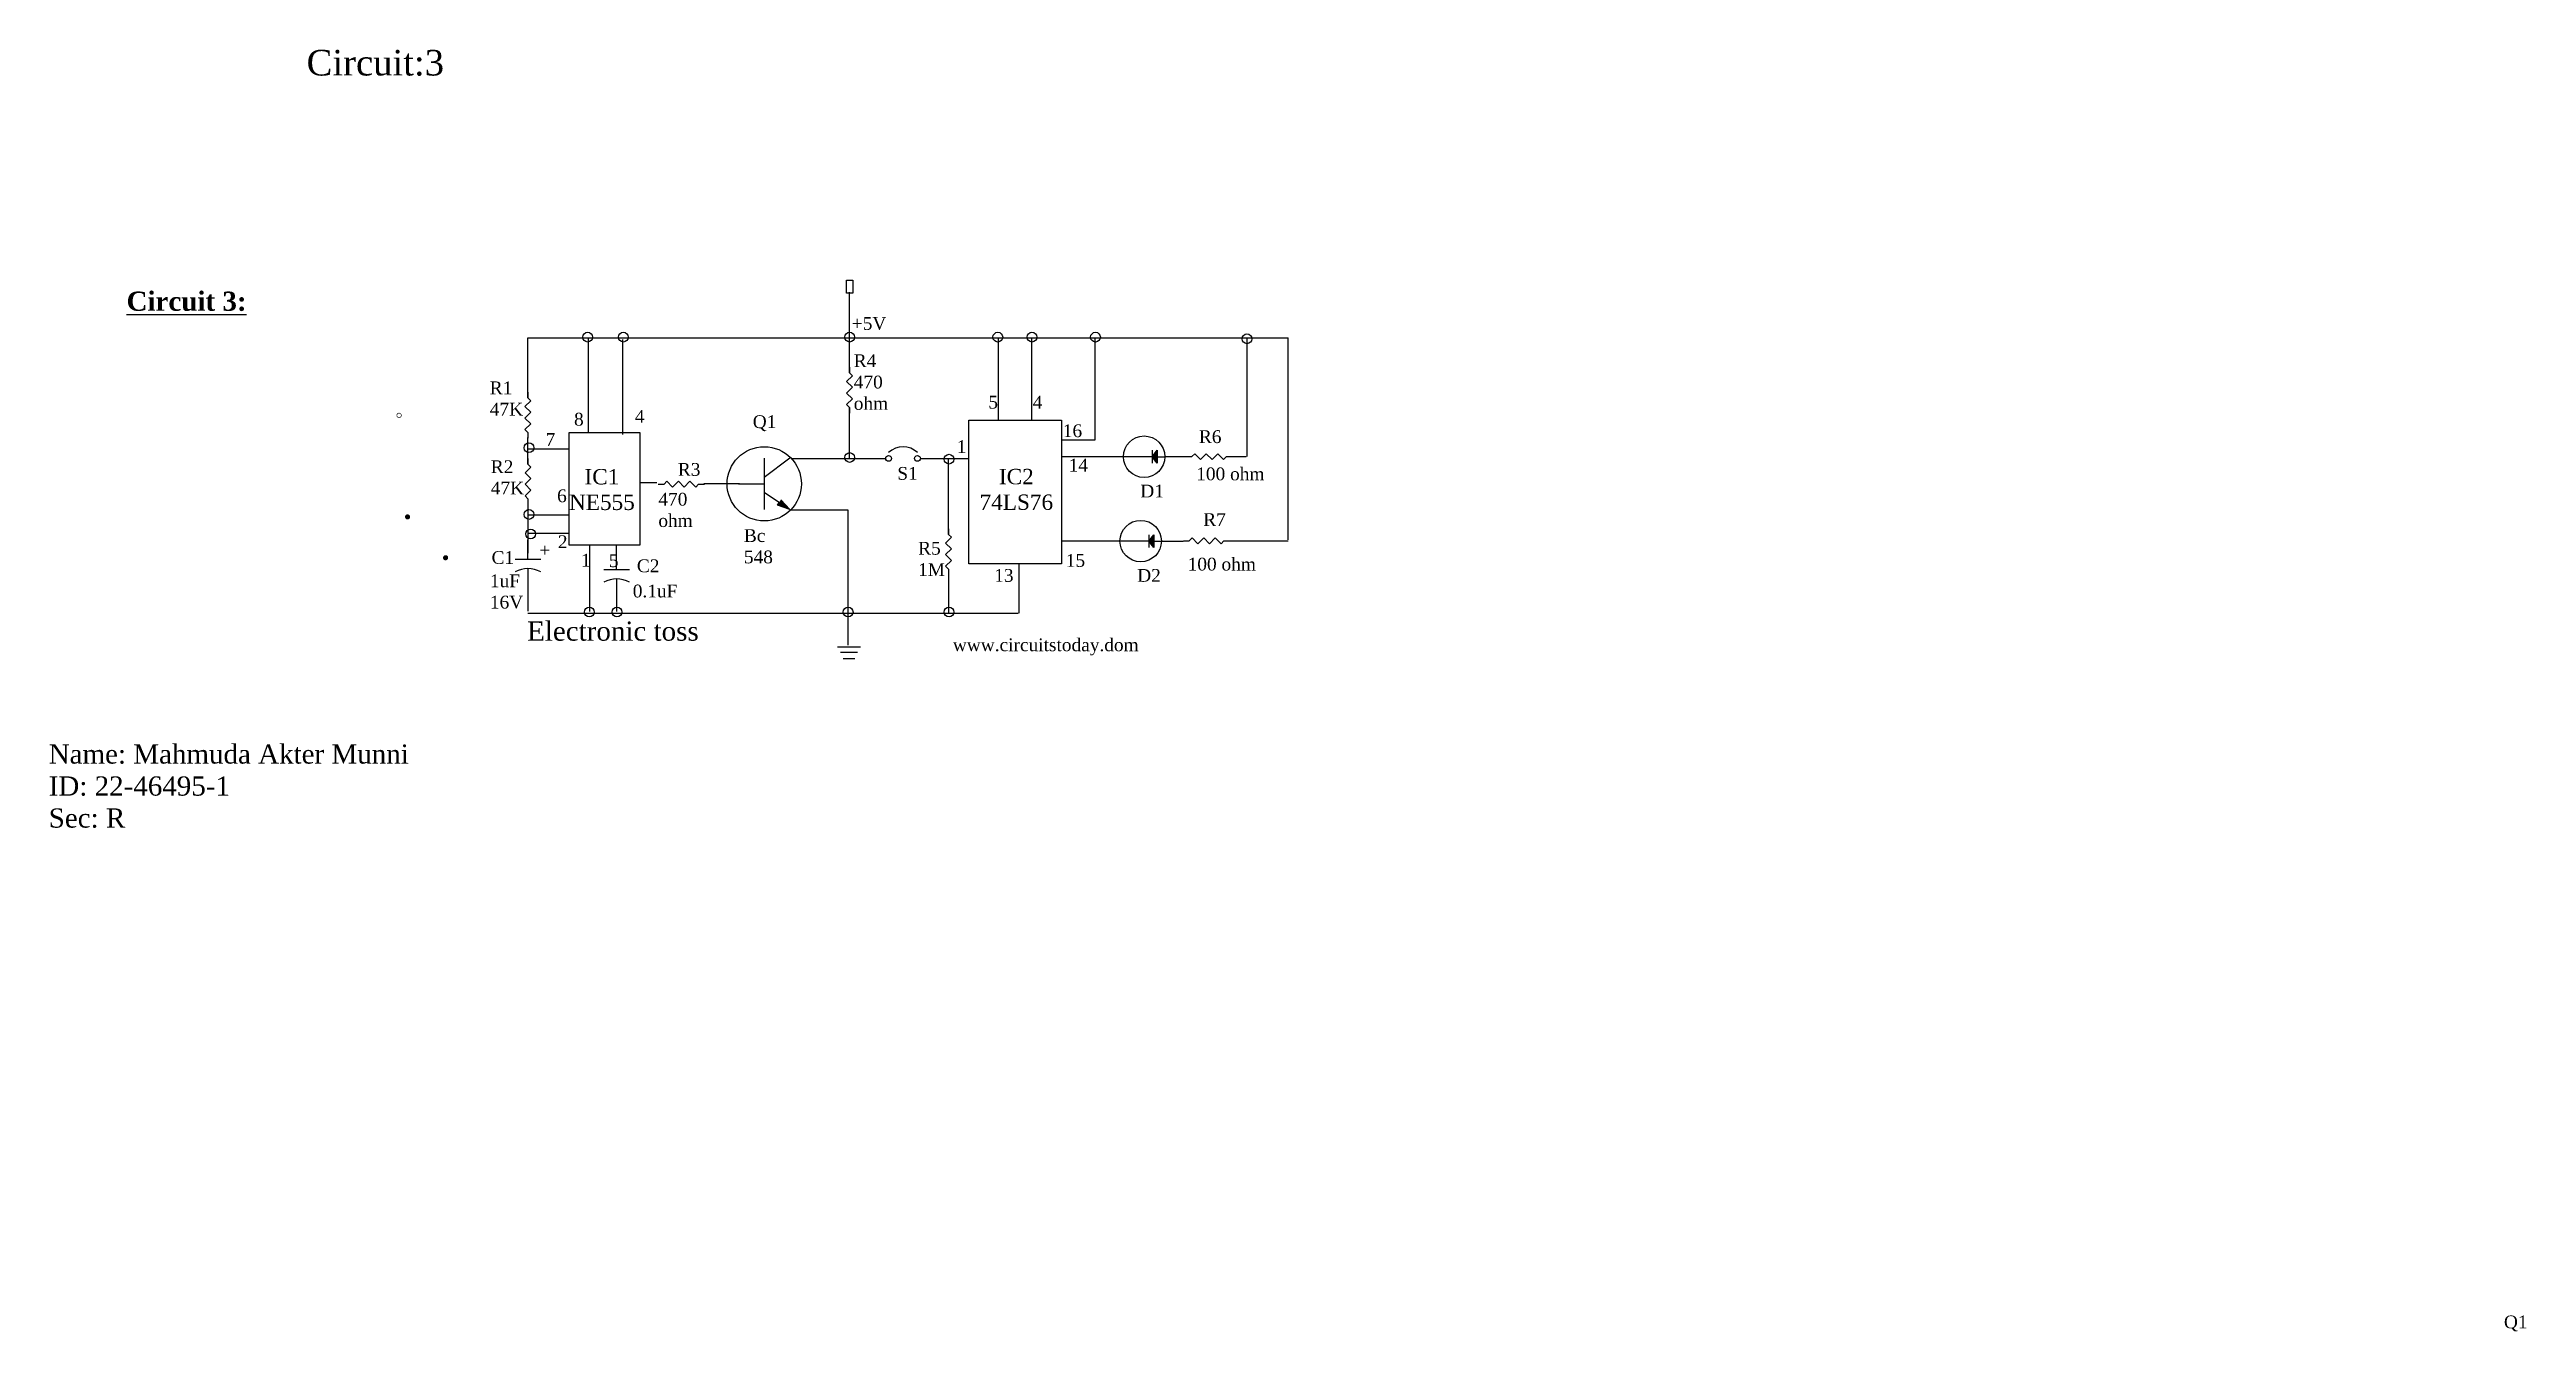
# Model space of a CAD drawing. Header units: inches. Extents: x 96 to 289, y 114 to 214.
import ezdxf

# ---------------------------------------------------------------- set-up
doc = ezdxf.new("R2010")
doc.units = ezdxf.units.IN
doc.header["$MEASUREMENT"] = 0

# ---------------------------------------------------------------- blocks, each defined once
blk = doc.blocks.new('Resistor')
at = {"color": 7}
blk.add_lwpolyline([(0, 0), (0.05, 0), (0.075, 0.025), (0.125, -0.025), (0.175, 0.025), (0.225, -0.025), (0.275, 0.025), (0.325, -0.025), (0.35, 0), (0.4, 0)], dxfattribs=at)
blk = doc.blocks.new('Capacitor')
at = {"color": 7}
for p, q in [((0.15, 0), (0, 0)), ((0.15, -0.1), (0.15, 0.1)), ((0.225, 0), (0.4, 0))]:
    blk.add_line(p, q, dxfattribs=at)
blk.add_arc((0.4375, 0), 0.2125, 151.9275, 208.0725, dxfattribs=at)
blk = doc.blocks.new('Transistor - NPN')
at = {"color": 7}
for p, q in [((0.199999, 0.2), (0.199999, -0.2)), ((0.399999, 0.2), (0.199999, 0.05)), ((0, 0), (0.199999, 0)), ((0.316132, -0.145536), (0.201153, -0.069033)), ((0.302516, -0.166503), (0.316132, -0.145536)), ((0.399999, -0.2), (0.302516, -0.166503)), ((0.329748, -0.124569), (0.399999, -0.2))]:
    blk.add_line(p, q, dxfattribs=at)
blk.add_solid([(0.302516, -0.166503), (0.399999, -0.2), (0.329748, -0.124569)], dxfattribs=at)
blk = doc.blocks.new('Ground')
at = {"color": 7}
for p, q in [((-0.1, 0), (0.1, 0)), ((0.075, -0.05), (-0.075, -0.05)), ((-0.05, -0.1), (0.05, -0.1))]:
    blk.add_line(p, q, dxfattribs=at)
blk = doc.blocks.new('Circuit Breaker')
at = {"color": 7}
for p, q in [((0, 0), (0.049999, 0)), ((0.349999, 0), (0.399999, 0))]:
    blk.add_line(p, q, dxfattribs=at)
for centre in [(0.074999, 0), (0.324999, 0)]:
    blk.add_circle(centre, 0.025, dxfattribs=at)
blk.add_arc((0.199999, -0.081249), 0.18125, 46.39717, 133.6028, dxfattribs=at)
blk = doc.blocks.new('Diode')
at = {"color": 7}
for p, q in [((0.15, 0), (0, 0)), ((0.15, 0.125), (0.25, 0)), ((0.15, -0.125), (0.15, 0.125)), ((0.25, 0), (0.15, -0.125)), ((0.25, -0.125), (0.25, 0.125)), ((0.25, 0), (0.4, 0))]:
    blk.add_line(p, q, dxfattribs=at)
blk.add_solid([(0.15, -0.125), (0.25, 0), (0.15, 0.125)], dxfattribs=at)

msp = doc.modelspace()

# ---------------------------------------------------------------- linework, layer by layer
for p, q in [((158.3, 191.82), (158.3, 195.4)), ((133.17, 187.14), (133.17, 191.83)), ((133.18, 191.83), (172.51, 191.83)), ((137.9, 184.43), (137.9, 191.83)), ((140.59, 184.27), (140.59, 191.7)), ((158.3, 189.09), (158.3, 191.81)), ((169.91, 191.83), (169.91, 185.39)), ((172.51, 191.83), (172.51, 185.39)), ((172.51, 191.83), (177.58, 191.83)), ((177.49, 183.86), (177.49, 191.83)), ((177.58, 191.83), (192.56, 191.83)), ((189.36, 182.55), (189.36, 191.83)), ((192.56, 176.04), (192.56, 191.83)), ((158.3, 182.46), (158.3, 186.39)), ((133.18, 181.96), (133.18, 184.03)), ((174.85, 183.86), (177.49, 183.86)), ((133.18, 183.17), (136.34, 183.17)), ((153.75, 182.41), (160.88, 182.41)), ((163.83, 182.41), (166.03, 182.41)), ((166.03, 176.47), (166.03, 182.41)), ((166.03, 182.41), (167.63, 182.41)), ((179.69, 182.54), (174.85, 182.54)), ((181.31, 182.54), (179.69, 182.54)), ((182.92, 182.55), (184.63, 182.55)), ((187.74, 182.55), (189.27, 182.55)), ((143.26, 180.49), (141.89, 180.49)), ((149.71, 180.42), (146.92, 180.42)), ((133.18, 179.26), (133.18, 176.39)), ((133.18, 178), (136.4, 178)), ((153.75, 178.38), (158.17, 178.38)), ((153.75, 178.38), (158.17, 178.38)), ((158.17, 178.38), (158.17, 170.38)), ((133.18, 176.56), (136.4, 176.56)), ((133.18, 176.56), (133.18, 175.01)), ((137.98, 175.64), (137.98, 170.46)), ((140.11, 175.01), (140.11, 175.58)), ((171.56, 170.31), (171.56, 174.17)), ((179.43, 175.95), (174.85, 175.95)), ((181.04, 175.95), (179.43, 175.95)), ((182.66, 175.95), (184.36, 175.95)), ((187.54, 175.97), (192.55, 175.97)), ((166.03, 173.77), (166.03, 170.31)), ((133.18, 172.14), (133.18, 170.47)), ((133.18, 170.31), (166.03, 170.31)), ((140.11, 171.27), (140.11, 170.44)), ((158.16, 170.29), (158.16, 167.83)), ((166.03, 170.31), (171.47, 170.31))]:
    msp.add_line(p, q)
for points in [[(158.06, 196.32), (158.57, 196.32), (158.57, 195.31), (158.06, 195.31)], [(136.4, 184.43), (141.92, 184.43), (141.92, 175.64), (136.4, 175.64)], [(167.63, 185.39), (174.85, 185.39), (174.85, 174.17), (167.63, 174.17)]]:
    msp.add_lwpolyline(points, close=True)
at = {"color": 0}
for points, const_width in [([(122.94, 185.77, 1), (123.29, 185.77, 1)], 0.05), ([(123.68, 177.84, 1), (123.88, 177.84, 1)], 0.2), ([(126.65, 174.65, 1), (126.85, 174.65, 1)], 0.2)]:
    msp.add_lwpolyline(points, format="xyb", close=True, dxfattribs=dict(at, const_width=const_width))
for centre, radius in [((137.84, 191.88), 0.381), ((140.64, 191.88), 0.381), ((158.31, 191.88), 0.381), ((169.88, 191.88), 0.381), ((172.55, 191.88), 0.381), ((177.51, 191.88), 0.381), ((189.34, 191.75), 0.381), ((181.31, 182.54), 1.62), ((133.26, 183.24), 0.381), ((151.64, 180.42), 2.9), ((158.31, 182.48), 0.381), ((166.07, 182.35), 0.381), ((133.26, 178.03), 0.381), ((133.39, 176.51), 0.381), ((181.04, 175.95), 1.62), ((137.97, 170.41), 0.381), ((140.13, 170.41), 0.381), ((158.19, 170.41), 0.381), ((166.07, 170.41), 0.381)]:
    msp.add_circle(centre, radius)

# ---------------------------------------------------------------- block references
for name, p, xscale, yscale, zscale, rotation in [('Resistor', (158.3, 189.54), 9, 9, 9, 270), ('Resistor', (133.17, 187.59), 9, 9, 9, 270), ('Resistor', (133.18, 182.41), 9, 9, 9, 270), ('Diode', (182.93, 182.54), 4, 4, 4, 180), ('Resistor', (166.03, 176.92), 9, 9, 9, 270), ('Diode', (182.67, 175.95), 4, 4, 4, 180), ('Capacitor', (133.18, 176.05), 10, 10, 10, 270), ('Capacitor', (140.11, 175.24), 10, 10, 10, 270)]:
    msp.add_blockref(name, p, dxfattribs=dict(xscale=xscale, yscale=yscale, zscale=zscale, rotation=rotation))
for name, p, xscale, yscale, zscale in [('Transistor - NPN', (149.64, 180.42), 10, 10, 10), ('Circuit Breaker', (160.68, 182.41), 9, 9, 9), ('Resistor', (184.59, 182.55), 9, 9, 9), ('Resistor', (143.36, 180.4), 9, 9, 9), ('Resistor', (184.39, 175.97), 9, 9, 9), ('Ground', (158.26, 167.69), 9, 9, 9)]:
    msp.add_blockref(name, p, dxfattribs=dict(xscale=xscale, yscale=yscale, zscale=zscale))

# ---------------------------------------------------------------- texts
at = {"attachment_point": 1}
for s, insert, char_height in [('{\\fTimes New Roman|b0|i0|c0|p18;Circuit:3}', (115.89, 214.32), 2), ('{\\fTimes New Roman|b0|i0|c0|p18;R4\\P470\\Pohm}', (158.63, 190.54), 1), ('{\\fTimes New Roman|b0|i0|c0|p18;R1\\P47K}', (130.2, 188.42), 1), ('{\\fTimes New Roman|b0|i0|c0|p18;Q1}', (150.74, 185.78), 1), ('{\\fTimes New Roman|b0|i0|c0|p18;5}', (169.14, 187.3), 1), ('{\\fTimes New Roman|b0|i0|c0|p18;16}', (174.96, 185.07), 1), ('{\\fTimes New Roman|b0|i0|c0|p18;R6}', (185.59, 184.61), 1), ('{\\fTimes New Roman|b0|i0|c0|p18;R2\\P47K}', (130.28, 182.26), 1), ('{\\fTimes New Roman|b0|i0|c0|p18;R3}', (144.89, 182.05), 1), ('{\\fTimes New Roman|b0|i0|c0|p18;14}', (175.41, 182.38), 1), ('{\\fTimes New Roman|b0|i0|c0|p18;S1}', (162.03, 181.74), 1), ('{\\fTimes New Roman|b0|i0|c0|p18;Bc\\P548}', (150.05, 176.88), 1), ('{\\fTimes New Roman|b0|i0|c0|p18;C1}', (130.34, 175.17), 1), ('{\\fTimes New Roman|b0|i0|c0|p18;C2}', (141.69, 174.52), 1), ('{\\fTimes New Roman|b0|i0|c0|p18;R5\\P1M}', (163.66, 175.89), 1), ('{\\fTimes New Roman|b0|i0|c0|p18;1uF\\P16V}', (130.21, 173.35), 1), ('{\\fTimes New Roman|b0|i0|c0|p18;0.1uF}', (141.37, 172.55), 1), ('{\\fTimes New Roman|b0|i0|c0|p18;13}', (169.6, 173.77), 1), ('{\\fTimes New Roman|b0|i0|c0|p18;\\C5;Electronic toss}', (133.12, 169.67), 1.5), ('{\\fTimes New Roman|b0|i0|c0|p18;Q1}', (287.52, 115.46), 1)]:
    msp.add_mtext(s, dxfattribs=dict(at, insert=insert, char_height=char_height))
at = {"color": 0, "char_height": 1.5, "attachment_point": 1}
for s, insert in [('{\\fTimes New Roman|b1|i0|c0|p18;\\L\\C5;Circuit 3:}', (101.83, 195.44)), ('{\\fTimes New Roman|b0|i0|c0|p18;Name: Mahmuda Akter Munni\\PID: 22-46495-1\\PSec: R}', (95.75, 160.07))]:
    msp.add_mtext(s, dxfattribs=dict(at, insert=insert))
for s, insert, char_height, width, attachment_point in [('{\\fTimes New Roman|b0|i0|c0|p18;+5V}', (158.48, 193.45), 1, 0.1119, 1), ('{\\fTimes New Roman|b0|i0|c0|p18;8}', (136.78, 185.97), 1, 0.2181, 1), ('{\\fTimes New Roman|b0|i0|c0|p18;4}', (141.53, 186.19), 1, 0.1119, 1), ('{\\fTimes New Roman|b0|i0|c0|p18;4}', (172.61, 187.3), 1, 0.1119, 1), ('{\\fTimes New Roman|b0|i0|c0|p18;7}', (134.56, 184.39), 1, 0.2181, 1), ('{\\fTimes New Roman|b0|i0|c0|p18;1}', (166.68, 183.83), 1, 0.1119, 1), ('{\\fTimes New Roman|b0|i0|c0|p18;6}', (135.46, 179.99), 1, 0.2181, 1), ('{\\fTimes New Roman|b0|i0|c0|p18;IC1\\PNE555}', (138.96, 181.58), 1.2, 0.1119, 2), ('{\\fTimes New Roman|b0|i0|c0|p18;IC2\\P74LS76}', (171.33, 181.59), 1.2, 2.5738, 2), ('{\\fTimes New Roman|b0|i0|c0|p18;D1}', (181.01, 180.36), 1, 0.3357, 1), ('{\\fTimes New Roman|b0|i0|c0|p18;100 ohm}', (185.38, 181.7), 1, 16.1067, 1), ('{\\fTimes New Roman|b0|i0|c0|p18;470\\Pohm}', (143.37, 179.72), 1, 9.2681, 1), ('{\\fTimes New Roman|b0|i0|c0|p18;R7}', (185.93, 178.13), 1, 0.2238, 1), ('{\\fTimes New Roman|b0|i0|c0|p18;2}', (135.52, 176.4), 1, 0.2181, 1), ('{\\fTimes New Roman|b0|i0|c0|p18;+}', (134.08, 175.73), 1, 0.2181, 1), ('{\\fTimes New Roman|b0|i0|c0|p18;1}', (137.33, 174.96), 1, 0.2181, 1), ('{\\fTimes New Roman|b0|i0|c0|p18;5}', (139.5, 174.92), 1, 0.2181, 1), ('{\\fTimes New Roman|b0|i0|c0|p18;15}', (175.19, 174.94), 1, 0.1119, 1), ('{\\fTimes New Roman|b0|i0|c0|p18;100 ohm}', (184.71, 174.65), 1, 16.1067, 1), ('{\\fTimes New Roman|b0|i0|c0|p18;D2}', (180.77, 173.77), 1, 0.4476, 1)]:
    msp.add_mtext(s, dxfattribs=dict(insert=insert, char_height=char_height, width=width, attachment_point=attachment_point))
at = {"color": 0, "insert": (166.37, 168.35), "char_height": 1, "width": 1.9544, "attachment_point": 1}
msp.add_mtext('{\\fTimes New Roman|b0|i0|c0|p18;\\C5;www.circuitstoday.dom}', dxfattribs=at)

doc.saveas('drawing.dxf')
